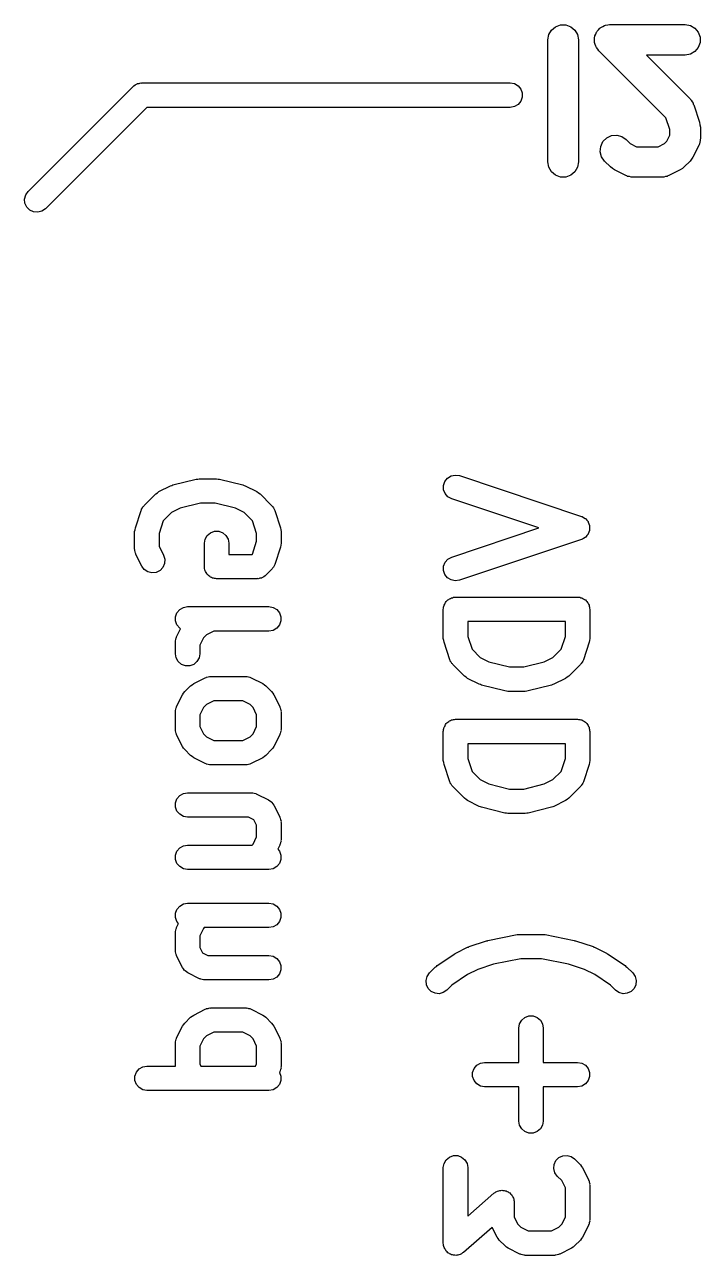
# Model space of a CAD drawing. Extents: x 91.3 to 189.8, y -113.5 to -60.4.
# Drawn here: x 127.52 to 133.06, y -70.49 to -60.41 of the extents above; entities that cross this region are included whole.
import ezdxf

# ---------------------------------------------------------------- set-up
doc = ezdxf.new("R2010")
doc.units = 0
doc.header["$MEASUREMENT"] = 0
doc.layers.add('BLACK', color=7, linetype='CONTINUOUS')

msp = doc.modelspace()

# ---------------------------------------------------------------- linework, layer by layer
at = {"layer": 'Black'}
for p, q in [((131.816, -60.4949), (131.838, -60.4573)), ((131.838, -60.4573), (131.871, -60.4294)), ((131.871, -60.4294), (131.912, -60.4145)), ((131.912, -60.4145), (131.956, -60.4145)), ((131.956, -60.4145), (131.996, -60.4294)), ((131.996, -60.4294), (132.03, -60.4573)), ((132.03, -60.4573), (132.051, -60.4949)), ((132.207, -60.4751), (132.21, -60.4709)), ((132.21, -60.4709), (132.212, -60.4659)), ((132.212, -60.4659), (132.224, -60.4544)), ((132.224, -60.4544), (132.234, -60.4419)), ((132.234, -60.4419), (132.239, -60.4391)), ((132.239, -60.4391), (132.243, -60.4352)), ((132.243, -60.4352), (132.258, -60.4283)), ((132.258, -60.4283), (132.272, -60.4202)), ((132.272, -60.4202), (132.277, -60.4192)), ((132.277, -60.4192), (132.282, -60.4169)), ((132.282, -60.4169), (132.299, -60.4155)), ((132.299, -60.4155), (132.315, -60.4126)), ((132.315, -60.4126), (132.934, -60.4126)), ((132.934, -60.4126), (132.977, -60.4202)), ((132.977, -60.4202), (133.014, -60.4419)), ((133.014, -60.4419), (133.042, -60.4751)), ((131.809, -60.5376), (131.816, -60.4949)), ((131.809, -61.5376), (131.809, -60.5376)), ((132.051, -60.4949), (132.059, -60.5376)), ((132.059, -60.5376), (132.059, -61.5376)), ((132.19, -60.5485), (132.192, -60.5322)), ((132.192, -60.5538), (132.19, -60.5485)), ((132.192, -60.5159), (132.194, -60.5107)), ((132.192, -60.5322), (132.192, -60.5159)), ((132.192, -60.5593), (132.192, -60.5538)), ((132.197, -60.5747), (132.192, -60.5593)), ((132.194, -60.5053), (132.201, -60.4905)), ((132.194, -60.5107), (132.194, -60.5053)), ((132.201, -60.4905), (132.207, -60.4751)), ((133.042, -60.4751), (133.057, -60.5159)), ((133.057, -60.5593), (133.042, -60.6001)), ((133.057, -60.5159), (133.057, -60.5593)), ((132.201, -60.5904), (132.197, -60.5747)), ((132.205, -60.595), (132.201, -60.5904)), ((132.207, -60.6001), (132.205, -60.595)), ((132.217, -60.6126), (132.207, -60.6001)), ((132.226, -60.626), (132.217, -60.6126)), ((132.777, -61.1766), (132.226, -60.626)), ((132.934, -60.6626), (132.617, -60.6626)), ((132.617, -60.6626), (132.975, -61.0207)), ((132.977, -60.6551), (132.934, -60.6626)), ((133.014, -60.6334), (132.977, -60.6551)), ((133.042, -60.6001), (133.014, -60.6334)), ((127.549, -61.7793), (128.409, -60.9193)), ((128.409, -60.9193), (128.413, -60.9168)), ((128.413, -60.9168), (128.416, -60.9134)), ((128.416, -60.9134), (128.427, -60.9069)), ((128.427, -60.9069), (128.438, -60.8994)), ((128.438, -60.8994), (128.442, -60.8982)), ((128.442, -60.8982), (128.446, -60.896)), ((128.446, -60.896), (128.459, -60.8938)), ((128.459, -60.8938), (128.471, -60.8904)), ((128.471, -60.8904), (128.476, -60.8908)), ((128.476, -60.8908), (128.48, -60.89)), ((128.48, -60.89), (131.5, -60.89)), ((131.5, -60.89), (131.534, -60.896)), ((131.534, -60.896), (131.564, -60.9134)), ((131.564, -60.9134), (131.587, -60.94)), ((131.587, -60.94), (131.598, -60.9726)), ((131.598, -60.9726), (131.598, -61.0074)), ((131.564, -61.0666), (131.534, -61.084)), ((131.587, -61.04), (131.564, -61.0666)), ((131.598, -61.0074), (131.587, -61.04)), ((132.975, -61.0207), (132.979, -61.0266)), ((132.979, -61.0266), (132.984, -61.0313)), ((132.984, -61.0313), (132.991, -61.0442)), ((132.991, -61.0442), (132.999, -61.0562)), ((132.999, -61.0562), (133.001, -61.0632)), ((133.001, -61.0632), (133.005, -61.0695)), ((133.005, -61.0695), (133.052, -61.2124)), ((128.521, -61.09), (127.691, -61.9207)), ((131.5, -61.09), (128.521, -61.09)), ((131.534, -61.084), (131.5, -61.09)), ((132.809, -61.2722), (132.777, -61.1766)), ((132.809, -61.3176), (132.809, -61.2722)), ((133.052, -61.2124), (133.055, -61.2322)), ((133.055, -61.2322), (133.059, -61.2519)), ((133.059, -61.2519), (133.059, -61.3471)), ((132.242, -61.41), (132.26, -61.3707)), ((132.26, -61.3707), (132.291, -61.34)), ((132.291, -61.34), (132.33, -61.3216)), ((132.33, -61.3216), (132.373, -61.3179)), ((132.373, -61.3179), (132.415, -61.3291)), ((132.415, -61.3291), (132.451, -61.354)), ((132.451, -61.354), (132.484, -61.3873)), ((132.765, -61.3873), (132.783, -61.3683)), ((132.783, -61.3683), (132.809, -61.3176)), ((133.054, -61.3755), (133.051, -61.3899)), ((133.058, -61.3614), (133.054, -61.3755)), ((133.059, -61.3471), (133.058, -61.3542)), ((133.058, -61.3542), (133.058, -61.3614)), ((132.238, -61.4533), (132.242, -61.41)), ((132.249, -61.4952), (132.238, -61.4533)), ((132.484, -61.3873), (132.535, -61.4126)), ((132.535, -61.4126), (132.714, -61.4126)), ((132.714, -61.4126), (132.765, -61.3873)), ((133.046, -61.403), (132.998, -61.4983)), ((133.048, -61.3961), (133.046, -61.403)), ((133.051, -61.3899), (133.048, -61.3961)), ((131.816, -61.5804), (131.809, -61.5376)), ((131.838, -61.618), (131.816, -61.5804)), ((132.051, -61.5804), (132.03, -61.618)), ((132.059, -61.5376), (132.051, -61.5804)), ((132.274, -61.5308), (132.249, -61.4952)), ((132.322, -61.5784), (132.274, -61.5308)), ((132.338, -61.5899), (132.322, -61.5784)), ((132.927, -61.5784), (132.911, -61.5899)), ((132.975, -61.5308), (132.927, -61.5784)), ((132.986, -61.5144), (132.975, -61.5308)), ((132.998, -61.4983), (132.986, -61.5144)), ((131.871, -61.6459), (131.838, -61.618)), ((131.912, -61.6607), (131.871, -61.6459)), ((131.956, -61.6607), (131.912, -61.6607)), ((131.996, -61.6459), (131.956, -61.6607)), ((132.03, -61.618), (131.996, -61.6459)), ((132.354, -61.6018), (132.338, -61.5899)), ((132.449, -61.6494), (132.354, -61.6018)), ((132.456, -61.6515), (132.449, -61.6494)), ((132.462, -61.6551), (132.456, -61.6515)), ((132.477, -61.6576), (132.462, -61.6551)), ((132.491, -61.6618), (132.477, -61.6576)), ((132.498, -61.6614), (132.491, -61.6618)), ((132.505, -61.6626), (132.498, -61.6614)), ((132.743, -61.6626), (132.505, -61.6626)), ((132.75, -61.6614), (132.743, -61.6626)), ((132.758, -61.6618), (132.75, -61.6614)), ((132.772, -61.6576), (132.758, -61.6618)), ((132.786, -61.6551), (132.772, -61.6576)), ((132.792, -61.6515), (132.786, -61.6551)), ((132.799, -61.6494), (132.792, -61.6515)), ((132.894, -61.6018), (132.799, -61.6494)), ((132.911, -61.5899), (132.894, -61.6018)), ((127.529, -61.8077), (127.549, -61.7793)), ((127.52, -61.8413), (127.529, -61.8077)), ((127.523, -61.8759), (127.52, -61.8413)), ((127.538, -61.9074), (127.523, -61.8759)), ((127.563, -61.9319), (127.538, -61.9074)), ((127.594, -61.9466), (127.563, -61.9319)), ((127.629, -61.9496), (127.594, -61.9466)), ((127.662, -61.9406), (127.629, -61.9496)), ((127.691, -61.9207), (127.662, -61.9406)), ((131.016, -64.108), (131.05, -64.101)), ((131.05, -64.101), (131.084, -64.1061)), ((128.621, -64.2372), (128.716, -64.1896)), ((128.716, -64.1896), (128.726, -64.1865)), ((128.726, -64.1865), (128.736, -64.182)), ((128.736, -64.182), (128.927, -64.1344)), ((128.927, -64.1344), (128.939, -64.1336)), ((128.939, -64.1336), (128.951, -64.1314)), ((128.951, -64.1314), (129.094, -64.1314)), ((129.094, -64.1314), (129.106, -64.1336)), ((129.106, -64.1336), (129.118, -64.1344)), ((129.118, -64.1344), (129.309, -64.182)), ((129.309, -64.182), (129.319, -64.1865)), ((129.319, -64.1865), (129.329, -64.1896)), ((129.329, -64.1896), (129.424, -64.2372)), ((130.953, -64.1863), (130.964, -64.1533)), ((130.954, -64.221), (130.953, -64.1863)), ((130.964, -64.1533), (130.986, -64.1261)), ((130.986, -64.1261), (131.016, -64.108)), ((131.084, -64.1061), (132.084, -64.4394)), ((128.499, -64.3512), (128.595, -64.256)), ((128.595, -64.256), (128.608, -64.2468)), ((128.608, -64.2468), (128.621, -64.2372)), ((129.424, -64.2372), (129.437, -64.2468)), ((129.437, -64.2468), (129.45, -64.256)), ((129.45, -64.256), (129.545, -64.3512)), ((130.967, -64.2533), (130.954, -64.221)), ((130.99, -64.2793), (130.967, -64.2533)), ((131.021, -64.2958), (130.99, -64.2793)), ((131.736, -64.5343), (131.021, -64.2958)), ((128.428, -64.5331), (128.475, -64.3903)), ((128.475, -64.3903), (128.478, -64.3852)), ((128.478, -64.3852), (128.479, -64.3796)), ((128.479, -64.3796), (128.486, -64.37)), ((128.486, -64.37), (128.492, -64.3597)), ((128.492, -64.3597), (128.496, -64.3559)), ((128.496, -64.3559), (128.499, -64.3512)), ((128.795, -64.3734), (128.724, -64.4089)), ((128.963, -64.3314), (128.795, -64.3734)), ((129.082, -64.3314), (128.963, -64.3314)), ((129.249, -64.3734), (129.082, -64.3314)), ((129.32, -64.4089), (129.249, -64.3734)), ((129.545, -64.3512), (129.549, -64.3559)), ((129.549, -64.3559), (129.553, -64.3597)), ((129.553, -64.3597), (129.559, -64.37)), ((129.559, -64.37), (129.565, -64.3796)), ((129.565, -64.3796), (129.567, -64.3852)), ((129.567, -64.3852), (129.57, -64.3903)), ((129.57, -64.3903), (129.617, -64.5331)), ((128.657, -64.4759), (128.622, -64.581)), ((128.724, -64.4089), (128.657, -64.4759)), ((129.387, -64.4759), (129.32, -64.4089)), ((129.422, -64.581), (129.387, -64.4759)), ((132.084, -64.4394), (132.086, -64.4407)), ((132.086, -64.4407), (132.089, -64.4413)), ((132.089, -64.4413), (132.102, -64.449)), ((132.102, -64.449), (132.115, -64.456)), ((132.115, -64.456), (132.116, -64.458)), ((132.116, -64.458), (132.119, -64.4595)), ((132.119, -64.4595), (132.128, -64.471)), ((132.128, -64.471), (132.138, -64.4819)), ((132.138, -64.4819), (132.139, -64.4845)), ((132.139, -64.4845), (132.14, -64.4867)), ((132.14, -64.4867), (132.145, -64.5006)), ((132.145, -64.5006), (132.15, -64.5142)), ((128.422, -64.5648), (128.425, -64.549)), ((128.422, -64.7076), (128.422, -64.5648)), ((128.425, -64.549), (128.428, -64.5331)), ((128.622, -64.581), (128.622, -64.684)), ((129, -64.6258), (129.017, -64.5957)), ((129.017, -64.5957), (129.044, -64.5734)), ((129.044, -64.5734), (129.076, -64.5615)), ((129.076, -64.5615), (129.111, -64.5615)), ((129.111, -64.5615), (129.144, -64.5734)), ((129.144, -64.5734), (129.17, -64.5957)), ((129.17, -64.5957), (129.188, -64.6258)), ((129.422, -64.6438), (129.422, -64.581)), ((129.617, -64.5331), (129.62, -64.549)), ((129.62, -64.549), (129.622, -64.5648)), ((129.622, -64.5648), (129.622, -64.66)), ((131.021, -64.7728), (131.736, -64.5343)), ((132.128, -64.5976), (132.119, -64.6091)), ((132.138, -64.5866), (132.128, -64.5976)), ((132.139, -64.5841), (132.138, -64.5866)), ((132.14, -64.5819), (132.139, -64.5841)), ((132.145, -64.568), (132.14, -64.5819)), ((132.15, -64.5543), (132.145, -64.568)), ((132.15, -64.5142), (132.15, -64.517)), ((132.15, -64.517), (132.151, -64.5196)), ((132.151, -64.549), (132.15, -64.5516)), ((132.15, -64.5516), (132.15, -64.5543)), ((132.151, -64.5196), (132.151, -64.5343)), ((132.151, -64.5343), (132.151, -64.549)), ((128.622, -64.684), (128.659, -64.7581)), ((128.994, -64.66), (129, -64.6258)), ((128.994, -64.8505), (128.994, -64.66)), ((129.188, -64.6258), (129.194, -64.66)), ((129.194, -64.66), (129.194, -64.7505)), ((129.387, -64.7488), (129.422, -64.6438)), ((129.617, -64.6916), (129.57, -64.8345)), ((129.62, -64.6758), (129.617, -64.6916)), ((129.622, -64.66), (129.62, -64.6758)), ((132.084, -64.6292), (131.084, -64.9625)), ((132.086, -64.6278), (132.084, -64.6292)), ((132.089, -64.6273), (132.086, -64.6278)), ((132.102, -64.6196), (132.089, -64.6273)), ((132.115, -64.6126), (132.102, -64.6196)), ((132.116, -64.6106), (132.115, -64.6126)), ((132.119, -64.6091), (132.116, -64.6106)), ((128.423, -64.7133), (128.422, -64.7076)), ((128.423, -64.7191), (128.423, -64.7133)), ((128.426, -64.7303), (128.423, -64.7191)), ((128.428, -64.7418), (128.426, -64.7303)), ((128.431, -64.7468), (128.428, -64.7418)), ((128.433, -64.7523), (128.431, -64.7468)), ((128.481, -64.8476), (128.433, -64.7523)), ((128.659, -64.7581), (128.669, -64.7914)), ((128.669, -64.7914), (128.667, -64.8261)), ((129.194, -64.7505), (129.386, -64.7505)), ((129.386, -64.7505), (129.387, -64.7488)), ((130.967, -64.8153), (130.99, -64.7893)), ((130.99, -64.7893), (131.021, -64.7728)), ((128.501, -64.8755), (128.481, -64.8476)), ((128.53, -64.8946), (128.501, -64.8755)), ((128.564, -64.9027), (128.53, -64.8946)), ((128.599, -64.8987), (128.564, -64.9027)), ((128.63, -64.8832), (128.599, -64.8987)), ((128.653, -64.858), (128.63, -64.8832)), ((128.667, -64.8261), (128.653, -64.858)), ((128.995, -64.8591), (128.994, -64.8505)), ((128.995, -64.8678), (128.995, -64.8591)), ((128.998, -64.8761), (128.995, -64.8678)), ((129, -64.8847), (128.998, -64.8761)), ((129.004, -64.8923), (129, -64.8847)), ((129.007, -64.9005), (129.004, -64.8923)), ((129.013, -64.9072), (129.007, -64.9005)), ((129.017, -64.9148), (129.013, -64.9072)), ((129.545, -64.8736), (129.498, -64.9212)), ((129.549, -64.8688), (129.545, -64.8736)), ((129.553, -64.865), (129.549, -64.8688)), ((129.559, -64.8547), (129.553, -64.865)), ((129.565, -64.8451), (129.559, -64.8547)), ((129.567, -64.8396), (129.565, -64.8451)), ((129.57, -64.8345), (129.567, -64.8396)), ((130.953, -64.8823), (130.954, -64.8476)), ((130.964, -64.9152), (130.953, -64.8823)), ((130.954, -64.8476), (130.967, -64.8153)), ((129.024, -64.9204), (129.017, -64.9148)), ((129.03, -64.9271), (129.024, -64.9204)), ((129.037, -64.9315), (129.03, -64.9271)), ((129.044, -64.9371), (129.037, -64.9315)), ((129.052, -64.9401), (129.044, -64.9371)), ((129.06, -64.9444), (129.052, -64.9401)), ((129.068, -64.946), (129.06, -64.9444)), ((129.076, -64.949), (129.068, -64.946)), ((129.085, -64.949), (129.076, -64.949)), ((129.094, -64.9505), (129.085, -64.949)), ((129.427, -64.9505), (129.094, -64.9505)), ((129.431, -64.9497), (129.427, -64.9505)), ((129.436, -64.9501), (129.431, -64.9497)), ((129.448, -64.9467), (129.436, -64.9501)), ((129.461, -64.9444), (129.448, -64.9467)), ((129.465, -64.9422), (129.461, -64.9444)), ((129.469, -64.9411), (129.465, -64.9422)), ((129.48, -64.9336), (129.469, -64.9411)), ((129.491, -64.9271), (129.48, -64.9336)), ((129.494, -64.9237), (129.491, -64.9271)), ((129.498, -64.9212), (129.494, -64.9237)), ((130.986, -64.9424), (130.964, -64.9152)), ((131.016, -64.9606), (130.986, -64.9424)), ((131.05, -64.9676), (131.016, -64.9606)), ((131.084, -64.9625), (131.05, -64.9676)), ((131.011, -65.1114), (131.018, -65.107)), ((131.018, -65.107), (131.027, -65.1055)), ((131.027, -65.1055), (131.035, -65.1025)), ((131.035, -65.1025), (131.044, -65.1025)), ((131.044, -65.1025), (131.052, -65.101)), ((131.052, -65.101), (132.052, -65.101)), ((132.052, -65.101), (132.061, -65.1025)), ((132.061, -65.1025), (132.07, -65.1025)), ((132.07, -65.1025), (132.078, -65.1055)), ((132.078, -65.1055), (132.087, -65.107)), ((132.087, -65.107), (132.094, -65.1114)), ((128.769, -65.229), (128.791, -65.2024)), ((128.791, -65.2024), (128.822, -65.1851)), ((128.822, -65.1851), (128.856, -65.179)), ((128.856, -65.179), (129.522, -65.179)), ((129.522, -65.179), (129.557, -65.1851)), ((129.557, -65.1851), (129.587, -65.2024)), ((129.587, -65.2024), (129.609, -65.229)), ((130.952, -65.201), (130.954, -65.1923)), ((130.952, -65.439), (130.952, -65.201)), ((130.954, -65.1836), (130.957, -65.1754)), ((130.954, -65.1923), (130.954, -65.1836)), ((130.957, -65.1754), (130.958, -65.1667)), ((130.958, -65.1667), (130.963, -65.1592)), ((130.963, -65.1592), (130.966, -65.151)), ((130.966, -65.151), (130.971, -65.1442)), ((130.971, -65.1442), (130.976, -65.1367)), ((130.976, -65.1367), (130.982, -65.1311)), ((130.982, -65.1311), (130.988, -65.1243)), ((130.988, -65.1243), (130.996, -65.12)), ((130.996, -65.12), (131.002, -65.1143)), ((131.002, -65.1143), (131.011, -65.1114)), ((132.094, -65.1114), (132.102, -65.1143)), ((132.102, -65.1143), (132.109, -65.12)), ((132.109, -65.12), (132.117, -65.1243)), ((132.117, -65.1243), (132.122, -65.1311)), ((132.122, -65.1311), (132.129, -65.1367)), ((132.129, -65.1367), (132.133, -65.1442)), ((132.133, -65.1442), (132.139, -65.151)), ((132.139, -65.151), (132.142, -65.1592)), ((132.142, -65.1592), (132.146, -65.1667)), ((132.146, -65.1667), (132.148, -65.1754)), ((132.148, -65.1754), (132.151, -65.1836)), ((132.151, -65.1836), (132.151, -65.1923)), ((132.151, -65.1923), (132.152, -65.201)), ((132.152, -65.201), (132.152, -65.439)), ((128.757, -65.2617), (128.769, -65.229)), ((128.757, -65.2964), (128.757, -65.2617)), ((128.769, -65.329), (128.757, -65.2964)), ((129.609, -65.229), (129.621, -65.2617)), ((129.621, -65.2964), (129.609, -65.329)), ((129.621, -65.2617), (129.621, -65.2964)), ((131.152, -65.301), (131.152, -65.4228)), ((131.952, -65.301), (131.152, -65.301)), ((131.952, -65.4228), (131.952, -65.301)), ((128.766, -65.4248), (128.799, -65.3599)), ((128.791, -65.3557), (128.769, -65.329)), ((128.799, -65.3599), (128.791, -65.3557)), ((129.01, -65.4089), (128.986, -65.4335)), ((129.07, -65.379), (129.01, -65.4089)), ((129.522, -65.379), (129.07, -65.379)), ((129.557, -65.373), (129.522, -65.379)), ((129.587, -65.3557), (129.557, -65.373)), ((129.609, -65.329), (129.587, -65.3557)), ((128.756, -65.4581), (128.76, -65.4469)), ((128.757, -65.4638), (128.756, -65.4581)), ((128.756, -65.4695), (128.757, -65.4638)), ((128.756, -65.5648), (128.756, -65.4695)), ((128.76, -65.4469), (128.762, -65.4353)), ((128.762, -65.4353), (128.765, -65.4303)), ((128.765, -65.4303), (128.766, -65.4248)), ((128.986, -65.4335), (128.956, -65.4931)), ((128.956, -65.4931), (128.956, -65.5648)), ((130.955, -65.4548), (130.952, -65.439)), ((130.958, -65.4707), (130.955, -65.4548)), ((131.005, -65.6135), (130.958, -65.4707)), ((131.152, -65.4228), (131.187, -65.5279)), ((131.917, -65.5279), (131.952, -65.4228)), ((132.147, -65.4707), (132.1, -65.6135)), ((132.15, -65.4548), (132.147, -65.4707)), ((132.152, -65.439), (132.15, -65.4548)), ((128.762, -65.599), (128.756, -65.5648)), ((128.779, -65.629), (128.762, -65.599)), ((128.95, -65.599), (128.932, -65.629)), ((128.956, -65.5648), (128.95, -65.599)), ((131.187, -65.5279), (131.254, -65.595)), ((131.254, -65.595), (131.325, -65.6304)), ((131.779, -65.6304), (131.85, -65.595)), ((131.85, -65.595), (131.917, -65.5279)), ((128.806, -65.6514), (128.779, -65.629)), ((128.838, -65.6632), (128.806, -65.6514)), ((128.873, -65.6632), (128.838, -65.6632)), ((128.906, -65.6514), (128.873, -65.6632)), ((128.932, -65.629), (128.906, -65.6514)), ((131.008, -65.6186), (131.005, -65.6135)), ((131.009, -65.6242), (131.008, -65.6186)), ((131.016, -65.6338), (131.009, -65.6242)), ((131.022, -65.6441), (131.016, -65.6338)), ((131.026, -65.6479), (131.022, -65.6441)), ((131.029, -65.6526), (131.026, -65.6479)), ((131.125, -65.7479), (131.029, -65.6526)), ((131.325, -65.6304), (131.493, -65.6724)), ((131.493, -65.6724), (131.612, -65.6724)), ((131.612, -65.6724), (131.779, -65.6304)), ((132.075, -65.6526), (131.98, -65.7479)), ((132.079, -65.6479), (132.075, -65.6526)), ((132.083, -65.6441), (132.079, -65.6479)), ((132.089, -65.6338), (132.083, -65.6441)), ((132.095, -65.6242), (132.089, -65.6338)), ((132.097, -65.6186), (132.095, -65.6242)), ((132.1, -65.6135), (132.097, -65.6186)), ((128.893, -65.8182), (128.906, -65.8087)), ((128.906, -65.8087), (129.001, -65.761)), ((129.001, -65.761), (129.007, -65.7594)), ((129.007, -65.7594), (129.012, -65.7565)), ((129.012, -65.7565), (129.024, -65.7545)), ((129.024, -65.7545), (129.035, -65.7511)), ((129.035, -65.7511), (129.041, -65.7515)), ((129.041, -65.7515), (129.046, -65.7505)), ((129.046, -65.7505), (129.332, -65.7505)), ((129.332, -65.7505), (129.338, -65.7515)), ((129.338, -65.7515), (129.343, -65.7511)), ((129.343, -65.7511), (129.355, -65.7545)), ((129.355, -65.7545), (129.366, -65.7565)), ((129.366, -65.7565), (129.371, -65.7594)), ((129.371, -65.7594), (129.377, -65.761)), ((129.377, -65.761), (129.472, -65.8087)), ((129.472, -65.8087), (129.485, -65.8182)), ((131.138, -65.7571), (131.125, -65.7479)), ((131.151, -65.7666), (131.138, -65.7571)), ((131.246, -65.8142), (131.151, -65.7666)), ((131.256, -65.8173), (131.246, -65.8142)), ((131.859, -65.8142), (131.849, -65.8173)), ((131.954, -65.7666), (131.859, -65.8142)), ((131.967, -65.7571), (131.954, -65.7666)), ((131.98, -65.7479), (131.967, -65.7571)), ((128.766, -65.9962), (128.814, -65.901)), ((128.814, -65.901), (128.823, -65.8881)), ((128.823, -65.8881), (128.833, -65.875)), ((128.833, -65.875), (128.88, -65.8274)), ((128.88, -65.8274), (128.893, -65.8182)), ((129.485, -65.8182), (129.498, -65.8274)), ((129.498, -65.8274), (129.545, -65.875)), ((129.545, -65.875), (129.555, -65.8881)), ((129.555, -65.8881), (129.564, -65.901)), ((129.564, -65.901), (129.612, -65.9962)), ((131.266, -65.8218), (131.256, -65.8173)), ((131.457, -65.8694), (131.266, -65.8218)), ((131.469, -65.8703), (131.457, -65.8694)), ((131.481, -65.8724), (131.469, -65.8703)), ((131.624, -65.8724), (131.481, -65.8724)), ((131.636, -65.8703), (131.624, -65.8724)), ((131.648, -65.8694), (131.636, -65.8703)), ((131.839, -65.8218), (131.648, -65.8694)), ((131.849, -65.8173), (131.839, -65.8218)), ((128.76, -66.0183), (128.762, -66.0067)), ((128.762, -66.0067), (128.765, -66.0018)), ((128.765, -66.0018), (128.766, -65.9962)), ((128.986, -66.0049), (128.956, -66.0646)), ((129.01, -65.9803), (128.986, -66.0049)), ((129.07, -65.9505), (129.01, -65.9803)), ((129.308, -65.9505), (129.07, -65.9505)), ((129.368, -65.9803), (129.308, -65.9505)), ((129.393, -66.0049), (129.368, -65.9803)), ((129.422, -66.0646), (129.393, -66.0049)), ((129.612, -65.9962), (129.613, -66.0018)), ((129.613, -66.0018), (129.616, -66.0067)), ((129.616, -66.0067), (129.618, -66.0183)), ((128.756, -66.0295), (128.76, -66.0183)), ((128.757, -66.0353), (128.756, -66.0295)), ((128.756, -66.041), (128.757, -66.0353)), ((128.756, -66.1838), (128.756, -66.041)), ((128.956, -66.0646), (128.956, -66.1602)), ((129.422, -66.1602), (129.422, -66.0646)), ((129.618, -66.0183), (129.622, -66.0295)), ((129.622, -66.0295), (129.621, -66.0353)), ((129.621, -66.0353), (129.622, -66.041)), ((129.622, -66.041), (129.622, -66.1838)), ((130.996, -66.12), (131.002, -66.1143)), ((131.002, -66.1143), (131.011, -66.1114)), ((131.011, -66.1114), (131.018, -66.107)), ((131.018, -66.107), (131.027, -66.1055)), ((131.027, -66.1055), (131.035, -66.1025)), ((131.035, -66.1025), (131.044, -66.1025)), ((131.044, -66.1025), (131.052, -66.101)), ((131.052, -66.101), (132.052, -66.101)), ((132.052, -66.101), (132.061, -66.1025)), ((132.061, -66.1025), (132.07, -66.1025)), ((132.07, -66.1025), (132.078, -66.1055)), ((132.078, -66.1055), (132.087, -66.107)), ((132.087, -66.107), (132.094, -66.1114)), ((132.094, -66.1114), (132.102, -66.1143)), ((132.102, -66.1143), (132.109, -66.12)), ((128.757, -66.1895), (128.756, -66.1838)), ((128.756, -66.1952), (128.757, -66.1895)), ((128.76, -66.2065), (128.756, -66.1952)), ((128.762, -66.218), (128.76, -66.2065)), ((128.956, -66.1602), (128.986, -66.2198)), ((129.393, -66.2198), (129.422, -66.1602)), ((129.618, -66.2065), (129.616, -66.218)), ((129.622, -66.1952), (129.618, -66.2065)), ((129.622, -66.1838), (129.621, -66.1895)), ((129.621, -66.1895), (129.622, -66.1952)), ((130.952, -66.201), (130.954, -66.1923)), ((130.952, -66.439), (130.952, -66.201)), ((130.954, -66.1836), (130.957, -66.1754)), ((130.954, -66.1923), (130.954, -66.1836)), ((130.957, -66.1754), (130.958, -66.1667)), ((130.958, -66.1667), (130.963, -66.1592)), ((130.963, -66.1592), (130.966, -66.151)), ((130.966, -66.151), (130.971, -66.1442)), ((130.971, -66.1442), (130.976, -66.1367)), ((130.976, -66.1367), (130.982, -66.1311)), ((130.982, -66.1311), (130.988, -66.1243)), ((130.988, -66.1243), (130.996, -66.12)), ((132.109, -66.12), (132.117, -66.1243)), ((132.117, -66.1243), (132.122, -66.1311)), ((132.122, -66.1311), (132.129, -66.1367)), ((132.129, -66.1367), (132.133, -66.1442)), ((132.133, -66.1442), (132.139, -66.151)), ((132.139, -66.151), (132.142, -66.1592)), ((132.142, -66.1592), (132.146, -66.1667)), ((132.146, -66.1667), (132.148, -66.1754)), ((132.148, -66.1754), (132.151, -66.1836)), ((132.151, -66.1836), (132.151, -66.1923)), ((132.151, -66.1923), (132.152, -66.201)), ((132.152, -66.201), (132.152, -66.439)), ((128.765, -66.223), (128.762, -66.218)), ((128.766, -66.2285), (128.765, -66.223)), ((128.814, -66.3238), (128.766, -66.2285)), ((128.986, -66.2198), (129.01, -66.2445)), ((129.01, -66.2445), (129.07, -66.2743)), ((129.07, -66.2743), (129.308, -66.2743)), ((129.308, -66.2743), (129.368, -66.2445)), ((129.368, -66.2445), (129.393, -66.2198)), ((129.612, -66.2285), (129.564, -66.3238)), ((129.613, -66.223), (129.612, -66.2285)), ((129.616, -66.218), (129.613, -66.223)), ((131.152, -66.301), (131.152, -66.4228)), ((131.952, -66.301), (131.152, -66.301)), ((131.952, -66.4228), (131.952, -66.301)), ((128.823, -66.3366), (128.814, -66.3238)), ((128.833, -66.3498), (128.823, -66.3366)), ((128.88, -66.3974), (128.833, -66.3498)), ((128.893, -66.4066), (128.88, -66.3974)), ((128.906, -66.4161), (128.893, -66.4066)), ((129.001, -66.4637), (128.906, -66.4161)), ((129.472, -66.4161), (129.377, -66.4637)), ((129.485, -66.4066), (129.472, -66.4161)), ((129.498, -66.3974), (129.485, -66.4066)), ((129.545, -66.3498), (129.498, -66.3974)), ((129.555, -66.3366), (129.545, -66.3498)), ((129.564, -66.3238), (129.555, -66.3366)), ((129.007, -66.4654), (129.001, -66.4637)), ((129.012, -66.4683), (129.007, -66.4654)), ((129.024, -66.4703), (129.012, -66.4683)), ((129.035, -66.4736), (129.024, -66.4703)), ((129.041, -66.4733), (129.035, -66.4736)), ((129.046, -66.4743), (129.041, -66.4733)), ((129.332, -66.4743), (129.046, -66.4743)), ((129.338, -66.4733), (129.332, -66.4743)), ((129.343, -66.4736), (129.338, -66.4733)), ((129.355, -66.4703), (129.343, -66.4736)), ((129.366, -66.4683), (129.355, -66.4703)), ((129.371, -66.4654), (129.366, -66.4683)), ((129.377, -66.4637), (129.371, -66.4654)), ((130.955, -66.4548), (130.952, -66.439)), ((130.958, -66.4707), (130.955, -66.4548)), ((131.005, -66.6135), (130.958, -66.4707)), ((131.152, -66.4228), (131.187, -66.5279)), ((131.917, -66.5279), (131.952, -66.4228)), ((132.147, -66.4707), (132.1, -66.6135)), ((132.15, -66.4548), (132.147, -66.4707)), ((132.152, -66.439), (132.15, -66.4548)), ((131.008, -66.6186), (131.005, -66.6135)), ((131.009, -66.6242), (131.008, -66.6186)), ((131.187, -66.5279), (131.254, -66.595)), ((131.254, -66.595), (131.325, -66.6304)), ((131.779, -66.6304), (131.85, -66.595)), ((131.85, -66.595), (131.917, -66.5279)), ((132.097, -66.6186), (132.095, -66.6242)), ((132.1, -66.6135), (132.097, -66.6186)), ((128.791, -66.7263), (128.822, -66.7089)), ((128.822, -66.7089), (128.856, -66.7029)), ((128.856, -66.7029), (129.38, -66.7029)), ((129.38, -66.7029), (129.385, -66.7039)), ((129.385, -66.7039), (129.391, -66.7035)), ((129.391, -66.7035), (129.402, -66.7069)), ((129.402, -66.7069), (129.414, -66.7089)), ((129.414, -66.7089), (129.419, -66.7118)), ((129.419, -66.7118), (129.424, -66.7134)), ((129.424, -66.7134), (129.519, -66.761)), ((131.016, -66.6338), (131.009, -66.6242)), ((131.022, -66.6441), (131.016, -66.6338)), ((131.026, -66.6479), (131.022, -66.6441)), ((131.029, -66.6526), (131.026, -66.6479)), ((131.125, -66.7479), (131.029, -66.6526)), ((131.325, -66.6304), (131.493, -66.6724)), ((131.493, -66.6724), (131.612, -66.6724)), ((131.612, -66.6724), (131.779, -66.6304)), ((132.075, -66.6526), (131.98, -66.7479)), ((132.079, -66.6479), (132.075, -66.6526)), ((132.083, -66.6441), (132.079, -66.6479)), ((132.089, -66.6338), (132.083, -66.6441)), ((132.095, -66.6242), (132.089, -66.6338)), ((128.757, -66.7855), (128.769, -66.7529)), ((128.757, -66.8202), (128.757, -66.7855)), ((128.769, -66.8529), (128.757, -66.8202)), ((128.769, -66.7529), (128.791, -66.7263)), ((129.519, -66.761), (129.531, -66.7698)), ((129.531, -66.7698), (129.544, -66.7779)), ((129.544, -66.7779), (129.545, -66.7801)), ((129.545, -66.7801), (129.547, -66.7817)), ((129.547, -66.7817), (129.555, -66.794)), ((129.555, -66.794), (129.564, -66.8058)), ((129.564, -66.8058), (129.612, -66.901)), ((131.138, -66.7571), (131.125, -66.7479)), ((131.151, -66.7666), (131.138, -66.7571)), ((131.246, -66.8142), (131.151, -66.7666)), ((131.256, -66.8173), (131.246, -66.8142)), ((131.266, -66.8218), (131.256, -66.8173)), ((131.457, -66.8694), (131.266, -66.8218)), ((131.839, -66.8218), (131.648, -66.8694)), ((131.849, -66.8173), (131.839, -66.8218)), ((131.859, -66.8142), (131.849, -66.8173)), ((131.954, -66.7666), (131.859, -66.8142)), ((131.967, -66.7571), (131.954, -66.7666)), ((131.98, -66.7479), (131.967, -66.7571)), ((128.791, -66.8795), (128.769, -66.8529)), ((128.822, -66.8968), (128.791, -66.8795)), ((128.856, -66.9029), (128.822, -66.8968)), ((129.356, -66.9029), (128.856, -66.9029)), ((129.4, -66.925), (129.356, -66.9029)), ((129.612, -66.901), (129.613, -66.9065)), ((129.613, -66.9065), (129.616, -66.9115)), ((129.616, -66.9115), (129.618, -66.923)), ((129.618, -66.923), (129.622, -66.9343)), ((131.469, -66.8703), (131.457, -66.8694)), ((131.481, -66.8724), (131.469, -66.8703)), ((131.624, -66.8724), (131.481, -66.8724)), ((131.636, -66.8703), (131.624, -66.8724)), ((131.648, -66.8694), (131.636, -66.8703)), ((129.422, -66.9693), (129.4, -66.925)), ((129.422, -67.065), (129.422, -66.9693)), ((129.622, -66.9343), (129.621, -66.94)), ((129.621, -66.94), (129.622, -66.9457)), ((129.622, -66.9457), (129.622, -67.0886)), ((129.386, -67.1314), (129.393, -67.1246)), ((129.393, -67.1246), (129.422, -67.065)), ((129.616, -67.1228), (129.613, -67.1278)), ((129.618, -67.1112), (129.616, -67.1228)), ((129.622, -67.1), (129.618, -67.1112)), ((129.622, -67.0886), (129.621, -67.0943)), ((129.621, -67.0943), (129.622, -67.1)), ((128.757, -67.2141), (128.769, -67.1814)), ((128.757, -67.2488), (128.757, -67.2141)), ((128.769, -67.1814), (128.791, -67.1548)), ((128.791, -67.1548), (128.822, -67.1375)), ((128.822, -67.1375), (128.856, -67.1314)), ((128.856, -67.1314), (129.386, -67.1314)), ((129.612, -67.1333), (129.596, -67.1656)), ((129.596, -67.1656), (129.609, -67.1814)), ((129.609, -67.1814), (129.621, -67.2141)), ((129.613, -67.1278), (129.612, -67.1333)), ((129.621, -67.2141), (129.621, -67.2488)), ((128.769, -67.2814), (128.757, -67.2488)), ((128.791, -67.308), (128.769, -67.2814)), ((128.822, -67.3254), (128.791, -67.308)), ((128.856, -67.3314), (128.822, -67.3254)), ((129.557, -67.3254), (129.522, -67.3314)), ((129.587, -67.308), (129.557, -67.3254)), ((129.609, -67.2814), (129.587, -67.308)), ((129.621, -67.2488), (129.609, -67.2814)), ((129.522, -67.3314), (128.856, -67.3314)), ((128.791, -67.631), (128.822, -67.6136)), ((128.822, -67.6136), (128.856, -67.6076)), ((128.856, -67.6076), (129.522, -67.6076)), ((129.522, -67.6076), (129.557, -67.6136)), ((129.557, -67.6136), (129.587, -67.631)), ((128.757, -67.6903), (128.769, -67.6576)), ((128.757, -67.725), (128.757, -67.6903)), ((128.769, -67.7576), (128.757, -67.725)), ((128.769, -67.6576), (128.791, -67.631)), ((129.587, -67.631), (129.609, -67.6576)), ((129.609, -67.6576), (129.621, -67.6903)), ((129.621, -67.725), (129.609, -67.7576)), ((129.621, -67.6903), (129.621, -67.725)), ((128.756, -67.839), (128.76, -67.8278)), ((128.76, -67.8278), (128.762, -67.8163)), ((128.762, -67.8163), (128.765, -67.8113)), ((128.765, -67.8113), (128.766, -67.8058)), ((128.766, -67.8058), (128.782, -67.7735)), ((128.782, -67.7735), (128.769, -67.7576)), ((128.986, -67.8145), (128.956, -67.8741)), ((128.992, -67.8076), (128.986, -67.8145)), ((129.522, -67.8076), (128.992, -67.8076)), ((129.557, -67.8016), (129.522, -67.8076)), ((129.587, -67.7842), (129.557, -67.8016)), ((129.609, -67.7576), (129.587, -67.7842)), ((128.757, -67.8448), (128.756, -67.839)), ((128.756, -67.8505), (128.757, -67.8448)), ((128.756, -67.9933), (128.756, -67.8505)), ((128.956, -67.8741), (128.956, -67.9697)), ((131.164, -67.9632), (131.306, -67.9156)), ((131.306, -67.9156), (131.313, -67.9147)), ((131.313, -67.9147), (131.318, -67.9124)), ((131.318, -67.9124), (131.557, -67.8648)), ((131.557, -67.8648), (131.566, -67.8646)), ((131.566, -67.8646), (131.576, -67.8629)), ((131.576, -67.8629), (131.767, -67.8629)), ((131.767, -67.8629), (131.776, -67.8646)), ((131.776, -67.8646), (131.786, -67.8648)), ((131.786, -67.8648), (132.024, -67.9124)), ((132.024, -67.9124), (132.03, -67.9147)), ((132.03, -67.9147), (132.036, -67.9156)), ((132.036, -67.9156), (132.179, -67.9632)), ((128.757, -67.999), (128.756, -67.9933)), ((128.756, -68.0048), (128.757, -67.999)), ((128.76, -68.016), (128.756, -68.0048)), ((128.762, -68.0275), (128.76, -68.016)), ((128.765, -68.0325), (128.762, -68.0275)), ((128.956, -67.9697), (128.978, -68.014)), ((128.978, -68.014), (129.022, -68.0362)), ((130.902, -68.1177), (131.045, -68.0225)), ((131.045, -68.0225), (131.05, -68.02)), ((131.05, -68.02), (131.055, -68.0163)), ((131.055, -68.0163), (131.151, -67.9687)), ((131.151, -67.9687), (131.157, -67.9666)), ((131.157, -67.9666), (131.164, -67.9632)), ((132.179, -67.9632), (132.186, -67.9666)), ((132.186, -67.9666), (132.192, -67.9687)), ((132.192, -67.9687), (132.288, -68.0163)), ((132.288, -68.0163), (132.293, -68.02)), ((132.293, -68.02), (132.298, -68.0225)), ((132.298, -68.0225), (132.441, -68.1177)), ((128.766, -68.0381), (128.765, -68.0325)), ((128.814, -68.1333), (128.766, -68.0381)), ((129.022, -68.0362), (129.522, -68.0362)), ((129.522, -68.0362), (129.557, -68.0422)), ((129.557, -68.0422), (129.587, -68.0596)), ((129.587, -68.0596), (129.609, -68.0862)), ((129.609, -68.0862), (129.621, -68.1188)), ((129.621, -68.1188), (129.621, -68.1536)), ((130.839, -68.1779), (130.886, -68.1302)), ((130.886, -68.1302), (130.895, -68.1246)), ((130.895, -68.1246), (130.902, -68.1177)), ((131.364, -68.1073), (131.234, -68.1507)), ((131.586, -68.0629), (131.364, -68.1073)), ((131.757, -68.0629), (131.586, -68.0629)), ((131.979, -68.1073), (131.757, -68.0629)), ((132.109, -68.1507), (131.979, -68.1073)), ((132.441, -68.1177), (132.448, -68.1246)), ((132.448, -68.1246), (132.456, -68.1302)), ((132.456, -68.1302), (132.504, -68.1779)), ((128.823, -68.1451), (128.814, -68.1333)), ((128.831, -68.1573), (128.823, -68.1451)), ((128.833, -68.159), (128.831, -68.1573)), ((128.835, -68.1612), (128.833, -68.159)), ((128.847, -68.1693), (128.835, -68.1612)), ((128.859, -68.178), (128.847, -68.1693)), ((128.954, -68.2256), (128.859, -68.178)), ((128.959, -68.2273), (128.954, -68.2256)), ((128.964, -68.2302), (128.959, -68.2273)), ((128.976, -68.2322), (128.964, -68.2302)), ((128.987, -68.2355), (128.976, -68.2322)), ((129.557, -68.2302), (129.522, -68.2362)), ((129.587, -68.2128), (129.557, -68.2302)), ((129.609, -68.1862), (129.587, -68.2128)), ((129.621, -68.1536), (129.609, -68.1862)), ((130.81, -68.2399), (130.819, -68.2063)), ((130.819, -68.2063), (130.839, -68.1779)), ((131.15, -68.1924), (131.021, -68.2787)), ((131.234, -68.1507), (131.15, -68.1924)), ((132.193, -68.1924), (132.109, -68.1507)), ((132.322, -68.2787), (132.193, -68.1924)), ((132.504, -68.1779), (132.524, -68.2063)), ((132.524, -68.2063), (132.533, -68.2399)), ((128.993, -68.2352), (128.987, -68.2355)), ((128.999, -68.2362), (128.993, -68.2352)), ((129.522, -68.2362), (128.999, -68.2362)), ((130.813, -68.2745), (130.81, -68.2399)), ((130.828, -68.3059), (130.813, -68.2745)), ((130.852, -68.3305), (130.828, -68.3059)), ((130.884, -68.3452), (130.852, -68.3305)), ((130.98, -68.3193), (130.952, -68.3392)), ((131.021, -68.2787), (130.98, -68.3193)), ((132.363, -68.3193), (132.322, -68.2787)), ((132.391, -68.3392), (132.363, -68.3193)), ((132.491, -68.3305), (132.459, -68.3452)), ((132.515, -68.3059), (132.491, -68.3305)), ((132.53, -68.2745), (132.515, -68.3059)), ((132.533, -68.2399), (132.53, -68.2745)), ((130.918, -68.3482), (130.884, -68.3452)), ((130.952, -68.3392), (130.918, -68.3482)), ((132.425, -68.3482), (132.391, -68.3392)), ((132.459, -68.3452), (132.425, -68.3482)), ((128.88, -68.5417), (128.893, -68.5325)), ((128.893, -68.5325), (128.906, -68.5229)), ((128.906, -68.5229), (129.001, -68.4753)), ((129.001, -68.4753), (129.007, -68.4737)), ((129.007, -68.4737), (129.012, -68.4708)), ((129.012, -68.4708), (129.024, -68.4688)), ((129.024, -68.4688), (129.035, -68.4654)), ((129.035, -68.4654), (129.041, -68.4658)), ((129.041, -68.4658), (129.046, -68.4648)), ((129.046, -68.4648), (129.332, -68.4648)), ((129.332, -68.4648), (129.338, -68.4658)), ((129.338, -68.4658), (129.343, -68.4654)), ((129.343, -68.4654), (129.355, -68.4688)), ((129.355, -68.4688), (129.366, -68.4708)), ((129.366, -68.4708), (129.371, -68.4737)), ((129.371, -68.4737), (129.377, -68.4753)), ((129.377, -68.4753), (129.472, -68.5229)), ((129.472, -68.5229), (129.485, -68.5325)), ((129.485, -68.5325), (129.498, -68.5417)), ((131.621, -68.5429), (131.654, -68.531)), ((131.654, -68.531), (131.689, -68.531)), ((131.689, -68.531), (131.721, -68.5429)), ((128.766, -68.7105), (128.814, -68.6153)), ((128.814, -68.6153), (128.823, -68.6024)), ((128.823, -68.6024), (128.833, -68.5893)), ((128.833, -68.5893), (128.88, -68.5417)), ((129.498, -68.5417), (129.545, -68.5893)), ((129.545, -68.5893), (129.555, -68.6024)), ((129.555, -68.6024), (129.564, -68.6153)), ((129.564, -68.6153), (129.612, -68.7105)), ((131.571, -68.6295), (131.577, -68.5953)), ((131.571, -68.9105), (131.571, -68.6295)), ((131.577, -68.5953), (131.595, -68.5652)), ((131.595, -68.5652), (131.621, -68.5429)), ((131.721, -68.5429), (131.748, -68.5652)), ((131.748, -68.5652), (131.765, -68.5953)), ((131.765, -68.5953), (131.771, -68.6295)), ((131.771, -68.6295), (131.771, -68.9105)), ((128.756, -68.7438), (128.76, -68.7326)), ((128.76, -68.7326), (128.762, -68.721)), ((128.762, -68.721), (128.765, -68.716)), ((128.765, -68.716), (128.766, -68.7105)), ((128.986, -68.7192), (128.956, -68.7788)), ((129.01, -68.6946), (128.986, -68.7192)), ((129.07, -68.6648), (129.01, -68.6946)), ((129.308, -68.6648), (129.07, -68.6648)), ((129.368, -68.6946), (129.308, -68.6648)), ((129.393, -68.7192), (129.368, -68.6946)), ((129.422, -68.7788), (129.393, -68.7192)), ((129.612, -68.7105), (129.613, -68.716)), ((129.613, -68.716), (129.616, -68.721)), ((129.616, -68.721), (129.618, -68.7326)), ((129.618, -68.7326), (129.622, -68.7438)), ((128.757, -68.7496), (128.756, -68.7438)), ((128.756, -68.7552), (128.757, -68.7496)), ((128.756, -68.941), (128.756, -68.7552)), ((128.956, -68.7788), (128.956, -68.9221)), ((129.422, -68.9221), (129.422, -68.7788)), ((129.622, -68.7438), (129.621, -68.7496)), ((129.621, -68.7496), (129.622, -68.7552)), ((129.622, -68.7552), (129.622, -68.9457)), ((128.956, -68.9221), (128.965, -68.941)), ((129.413, -68.941), (129.422, -68.9221)), ((131.204, -68.9605), (131.226, -68.9339)), ((131.226, -68.9339), (131.256, -68.9165)), ((131.256, -68.9165), (131.29, -68.9105)), ((131.29, -68.9105), (131.571, -68.9105)), ((131.771, -68.9105), (132.052, -68.9105)), ((132.052, -68.9105), (132.087, -68.9165)), ((132.087, -68.9165), (132.117, -68.9339)), ((132.117, -68.9339), (132.139, -68.9605)), ((128.424, -69.0236), (128.436, -68.991)), ((128.424, -69.0583), (128.424, -69.0236)), ((128.436, -68.991), (128.458, -68.9643)), ((128.458, -68.9643), (128.488, -68.947)), ((128.488, -68.947), (128.522, -68.941)), ((128.522, -68.941), (128.756, -68.941)), ((128.965, -68.941), (129.413, -68.941)), ((129.612, -68.9904), (129.61, -68.9939)), ((129.61, -68.9939), (129.621, -69.0236)), ((129.613, -68.9849), (129.612, -68.9904)), ((129.616, -68.9799), (129.613, -68.9849)), ((129.618, -68.9684), (129.616, -68.9799)), ((129.622, -68.9571), (129.618, -68.9684)), ((129.622, -68.9457), (129.621, -68.9514)), ((129.621, -68.9514), (129.622, -68.9571)), ((129.621, -69.0236), (129.621, -69.0583)), ((131.192, -68.9931), (131.204, -68.9605)), ((131.192, -69.0278), (131.192, -68.9931)), ((131.204, -69.0605), (131.192, -69.0278)), ((132.139, -68.9605), (132.151, -68.9931)), ((132.151, -69.0278), (132.139, -69.0605)), ((132.151, -68.9931), (132.151, -69.0278)), ((128.436, -69.091), (128.424, -69.0583)), ((128.458, -69.1176), (128.436, -69.091)), ((128.488, -69.1349), (128.458, -69.1176)), ((128.522, -69.141), (128.488, -69.1349)), ((129.557, -69.1349), (129.522, -69.141)), ((129.587, -69.1176), (129.557, -69.1349)), ((129.609, -69.091), (129.587, -69.1176)), ((129.621, -69.0583), (129.609, -69.091)), ((131.226, -69.0871), (131.204, -69.0605)), ((131.256, -69.1044), (131.226, -69.0871)), ((131.29, -69.1105), (131.256, -69.1044)), ((131.571, -69.1105), (131.29, -69.1105)), ((131.571, -69.3914), (131.571, -69.1105)), ((132.052, -69.1105), (131.771, -69.1105)), ((131.771, -69.1105), (131.771, -69.3914)), ((132.087, -69.1044), (132.052, -69.1105)), ((132.117, -69.0871), (132.087, -69.1044)), ((132.139, -69.0605), (132.117, -69.0871)), ((129.522, -69.141), (128.522, -69.141)), ((131.577, -69.4256), (131.571, -69.3914)), ((131.595, -69.4557), (131.577, -69.4256)), ((131.765, -69.4256), (131.748, -69.4557)), ((131.771, -69.3914), (131.765, -69.4256)), ((131.621, -69.478), (131.595, -69.4557)), ((131.654, -69.4899), (131.621, -69.478)), ((131.689, -69.4899), (131.654, -69.4899)), ((131.721, -69.478), (131.689, -69.4899)), ((131.748, -69.4557), (131.721, -69.478)), ((130.952, -69.7724), (130.958, -69.7382)), ((130.958, -69.7382), (130.976, -69.7081)), ((130.976, -69.7081), (131.002, -69.6858)), ((131.002, -69.6858), (131.035, -69.6739)), ((131.035, -69.6739), (131.07, -69.6739)), ((131.07, -69.6739), (131.102, -69.6858)), ((131.102, -69.6858), (131.129, -69.7081)), ((131.129, -69.7081), (131.146, -69.7382)), ((131.146, -69.7382), (131.152, -69.7724)), ((131.861, -69.7465), (131.875, -69.715)), ((131.875, -69.715), (131.9, -69.6905)), ((131.9, -69.6905), (131.931, -69.6758)), ((131.931, -69.6758), (131.966, -69.6728)), ((131.966, -69.6728), (131.999, -69.6817)), ((131.999, -69.6817), (132.028, -69.7017)), ((132.028, -69.7017), (132.075, -69.7493)), ((130.952, -70.3914), (130.952, -69.7724)), ((131.152, -69.7724), (131.152, -70.1711)), ((131.858, -69.7811), (131.861, -69.7465)), ((131.867, -69.8146), (131.858, -69.7811)), ((131.886, -69.8431), (131.867, -69.8146)), ((131.923, -69.8792), (131.886, -69.8431)), ((132.075, -69.7493), (132.085, -69.7624)), ((132.085, -69.7624), (132.094, -69.7753)), ((132.094, -69.7753), (132.142, -69.8705)), ((131.952, -69.9388), (131.923, -69.8792)), ((131.952, -70.1773), (131.952, -69.9388)), ((132.142, -69.8705), (132.143, -69.876)), ((132.143, -69.876), (132.146, -69.881)), ((132.146, -69.881), (132.148, -69.8926)), ((132.148, -69.8926), (132.152, -69.9038)), ((132.152, -69.9038), (132.151, -69.9096)), ((132.151, -69.9096), (132.152, -69.9152)), ((132.152, -69.9152), (132.152, -70.201)), ((131.152, -70.1711), (131.367, -69.9828)), ((131.367, -69.9828), (131.376, -69.9778)), ((131.376, -69.9778), (131.383, -69.9715)), ((131.383, -69.9715), (131.391, -69.9689)), ((131.391, -69.9689), (131.397, -69.9649)), ((131.397, -69.9649), (131.407, -69.963)), ((131.407, -69.963), (131.416, -69.9596)), ((131.416, -69.9596), (131.424, -69.9596)), ((131.424, -69.9596), (131.431, -69.9581)), ((131.431, -69.9581), (131.441, -69.9596)), ((131.441, -69.9596), (131.451, -69.9596)), ((131.451, -69.9596), (131.458, -69.9623)), ((131.458, -69.9623), (131.466, -69.9634)), ((131.466, -69.9634), (131.474, -69.9681)), ((131.474, -69.9681), (131.483, -69.9715)), ((131.483, -69.9715), (131.489, -69.9765)), ((131.489, -69.9765), (131.496, -69.9802)), ((131.496, -69.9802), (131.502, -69.9875)), ((131.502, -69.9875), (131.51, -69.9938)), ((131.51, -69.9938), (131.514, -70.0005)), ((131.514, -70.0005), (131.519, -70.0063)), ((131.519, -70.0063), (131.522, -70.0154)), ((131.522, -70.0154), (131.527, -70.0239)), ((131.527, -70.0239), (131.529, -70.0315)), ((131.529, -70.0315), (131.531, -70.0387)), ((131.531, -70.0387), (131.532, -70.0485)), ((131.532, -70.0485), (131.533, -70.0581)), ((131.533, -70.0581), (131.533, -70.1773)), ((131.533, -70.1773), (131.563, -70.237)), ((131.563, -70.237), (131.588, -70.2616)), ((131.898, -70.2616), (131.923, -70.237)), ((131.923, -70.237), (131.952, -70.1773)), ((132.142, -70.2457), (132.094, -70.3409)), ((132.143, -70.2401), (132.142, -70.2457)), ((132.146, -70.2352), (132.143, -70.2401)), ((132.148, -70.2236), (132.146, -70.2352)), ((132.152, -70.2124), (132.148, -70.2236)), ((132.152, -70.201), (132.151, -70.2066)), ((132.151, -70.2066), (132.152, -70.2124)), ((131.352, -70.2621), (131.118, -70.4667)), ((131.392, -70.3409), (131.352, -70.2621)), ((131.401, -70.3538), (131.392, -70.3409)), ((131.588, -70.2616), (131.647, -70.2914)), ((131.647, -70.2914), (131.838, -70.2914)), ((131.838, -70.2914), (131.898, -70.2616)), ((132.094, -70.3409), (132.085, -70.3538)), ((130.954, -70.4011), (130.952, -70.3914)), ((130.954, -70.4108), (130.954, -70.4011)), ((130.957, -70.418), (130.954, -70.4108)), ((130.958, -70.4256), (130.957, -70.418)), ((130.963, -70.4341), (130.958, -70.4256)), ((130.967, -70.4432), (130.963, -70.4341)), ((130.972, -70.449), (130.967, -70.4432)), ((130.976, -70.4557), (130.972, -70.449)), ((131.41, -70.3669), (131.401, -70.3538)), ((131.458, -70.4145), (131.41, -70.3669)), ((131.471, -70.4237), (131.458, -70.4145)), ((131.484, -70.4333), (131.471, -70.4237)), ((131.579, -70.4809), (131.484, -70.4333)), ((132.002, -70.4333), (131.907, -70.4809)), ((132.015, -70.4237), (132.002, -70.4333)), ((132.028, -70.4145), (132.015, -70.4237)), ((132.075, -70.3669), (132.028, -70.4145)), ((132.085, -70.3538), (132.075, -70.3669)), ((130.983, -70.462), (130.976, -70.4557)), ((130.99, -70.4693), (130.983, -70.462)), ((130.996, -70.4731), (130.99, -70.4693)), ((131.002, -70.478), (130.996, -70.4731)), ((131.012, -70.4814), (131.002, -70.478)), ((131.02, -70.4861), (131.012, -70.4814)), ((131.028, -70.4873), (131.02, -70.4861)), ((131.035, -70.4899), (131.028, -70.4873)), ((131.045, -70.4899), (131.035, -70.4899)), ((131.054, -70.4914), (131.045, -70.4899)), ((131.062, -70.4899), (131.054, -70.4914)), ((131.07, -70.4899), (131.062, -70.4899)), ((131.079, -70.4866), (131.07, -70.4899)), ((131.089, -70.4847), (131.079, -70.4866)), ((131.095, -70.4807), (131.089, -70.4847)), ((131.102, -70.478), (131.095, -70.4807)), ((131.11, -70.4717), (131.102, -70.478)), ((131.118, -70.4667), (131.11, -70.4717)), ((131.585, -70.4825), (131.579, -70.4809)), ((131.59, -70.4854), (131.585, -70.4825)), ((131.601, -70.4874), (131.59, -70.4854)), ((131.612, -70.4908), (131.601, -70.4874)), ((131.618, -70.4904), (131.612, -70.4908)), ((131.624, -70.4914), (131.618, -70.4904)), ((131.862, -70.4914), (131.624, -70.4914)), ((131.868, -70.4904), (131.862, -70.4914)), ((131.873, -70.4908), (131.868, -70.4904)), ((131.885, -70.4874), (131.873, -70.4908)), ((131.896, -70.4854), (131.885, -70.4874)), ((131.901, -70.4825), (131.896, -70.4854)), ((131.907, -70.4809), (131.901, -70.4825))]:
    msp.add_line(p, q, dxfattribs=at)

doc.saveas('drawing.dxf')
